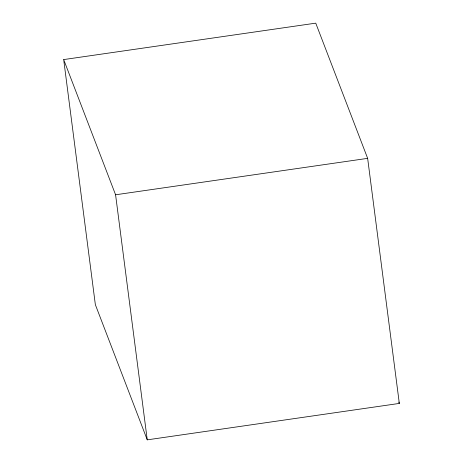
<?xml version="1.0" encoding="UTF-8"?>
<svg xmlns="http://www.w3.org/2000/svg" width="463" height="463" viewBox="0 0 463 463"><rect width="100%" height="100%" fill="white"/><g stroke="black" fill="none" stroke-linecap="round" stroke-linejoin="round"><path stroke-width="0.69" d="M63.68 59.577L315.749 23.15L367.651 158.352L399.32 403.423L147.251 439.85L95.349 304.648L63.68 59.577L115.582 194.784L147.251 439.85M115.582 194.784L367.651 158.352M398.805 402.075L399.32 403.423"/></g></svg>
